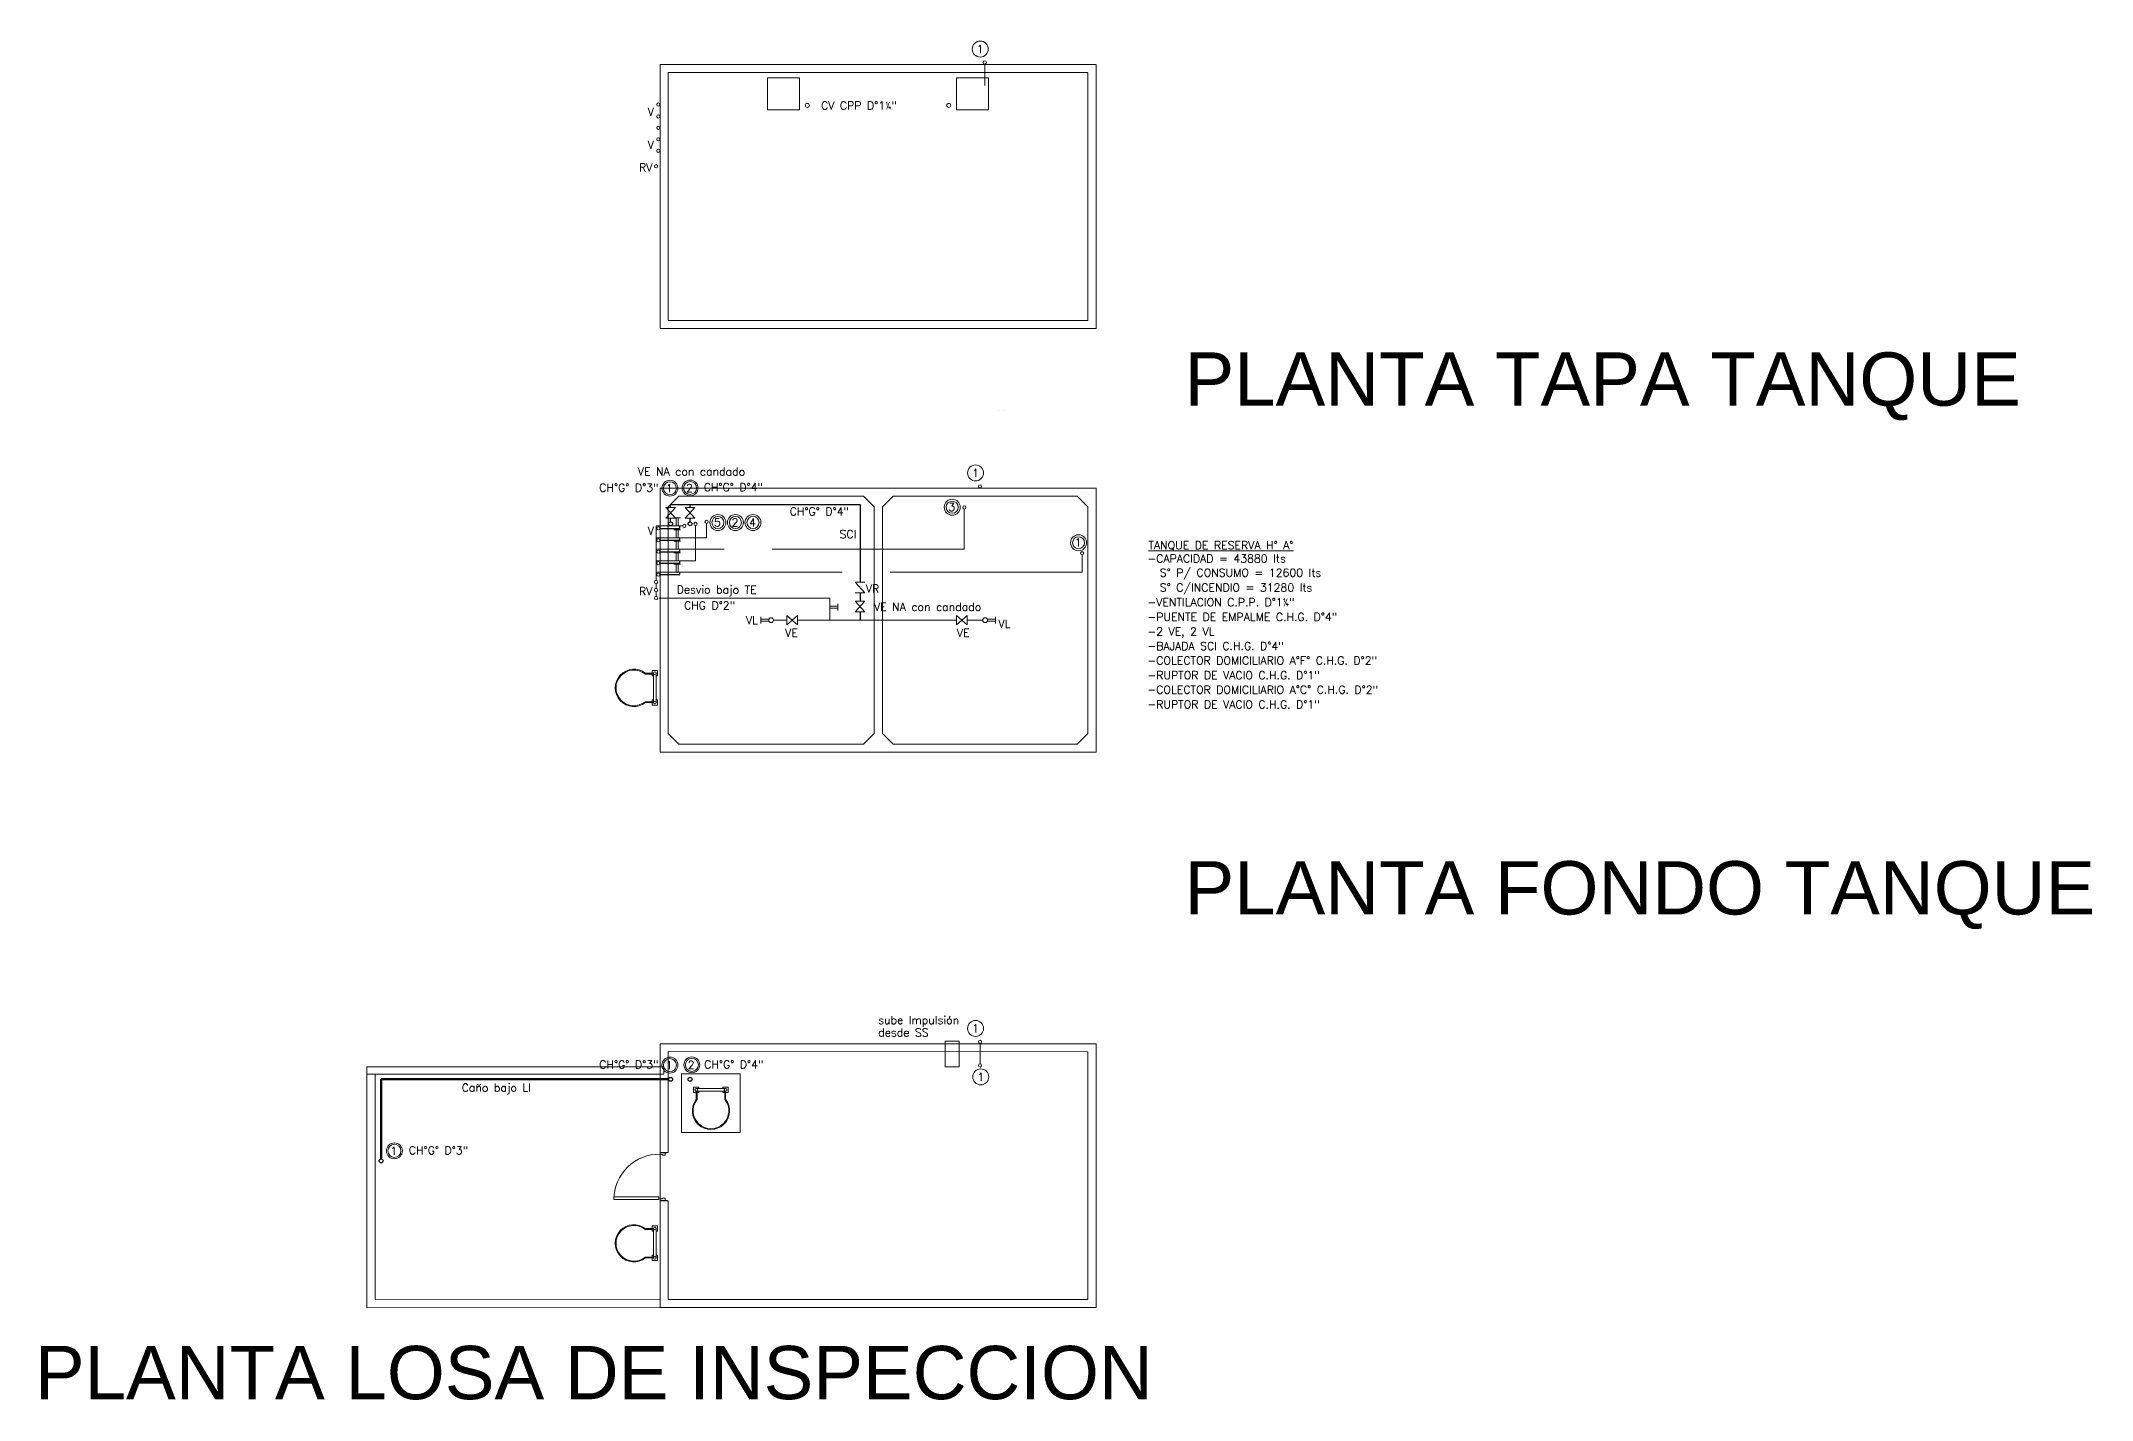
# Model space of a CAD drawing. Header units: millimetres. Extents: x 917 to 1168, y -421 to -23.
# Drawn here: x 1063.01 to 1101.46, y -92.29 to -66.81 of the extents above; entities that cross this region are included whole.
import ezdxf
from ezdxf.enums import TextEntityAlignment as Align

# ---------------------------------------------------------------- set-up
doc = ezdxf.new("R2010")
doc.units = ezdxf.units.MM
doc.header["$LTSCALE"] = 0.1
doc.linetypes.add('ACAD_ISO02W100', pattern=[15, 12, -3])
doc.linetypes.add('CONTINUA', pattern=[0])
doc.layers.get('0').update_dxf_attribs({"lineweight": 5})
for name, color, linetype, lineweight in [('00-Agua Fria', 5, 'ACAD_ISO02W100', 20), ('00-Texto AF', 7, 'Continuous', 18), ('00_Incendio_Cañeria', 1, 'Continuous', 30), ('00_Incendio_Montantes', 1, 'Continuous', 30), ('00_Incendio_Numeracion Montantes', 1, 'Continuous', 30), ('00_Incendio_Textos', 7, 'Continuous', 13), ('A-DETL-GENF', 7, 'Continuous', 5), ('A-DOOR', 7, 'Continuous', 5), ('A-WALL', 7, 'Continuous', 5), ('Incendio', 10, 'ACAD_ISO02W100', 35), ('Incendio - Texto', 11, 'Continuous', 18), ('Tanque Agua - Texto', 7, 'Continuous', 18), ('Ventilaciones - Agua', 70, 'Continuous', 30)]:
    doc.layers.add(name, color=color, linetype=linetype, lineweight=lineweight)
doc.layers.add('00-Ventilacion', color=3, linetype='Continuous')
doc.styles.add('Romans', font='romans.shx')
doc.styles.get("Standard").update_dxf_attribs({"font": 'arial.ttf'})

# ---------------------------------------------------------------- blocks, each defined once
blk = doc.blocks.new('T1-TE-2020')
at = {"color": 8, "lineweight": 5}
for p, q in [((4113.769, 1510.561), (4113.77, 1510.561)), ((4113.87, 1510.561), (4113.871, 1510.561)), ((4115.598, 1506.184), (4115.599, 1507.784)), ((4107.426, 1506.233), (4107.426, 1506.076)), ((4107.576, 1506.103), (4107.576, 1506.233)), ((4115.458, 1504.153), (4109.376, 1504.153))]:
    blk.add_line(p, q, dxfattribs=at)
at = {"color": 8}
blk.add_line((4115.6, 1507.905), (4115.601, 1509.103), dxfattribs=at)
for points in [[(4107.426, 1504.153), (4115.598, 1504.153), (4115.598, 1509.103), (4107.426, 1509.103)], [(4111.437, 1504.503), (4111.437, 1508.753), (4111.237, 1508.953), (4107.776, 1508.953), (4107.576, 1508.753), (4107.576, 1504.503), (4107.776, 1504.303), (4111.237, 1504.303)], [(4111.793, 1504.303), (4115.248, 1504.303), (4115.448, 1504.503), (4115.448, 1508.753), (4115.248, 1508.953), (4111.793, 1508.953), (4111.593, 1508.753), (4111.593, 1504.503)]]:
    blk.add_lwpolyline(points, close=True, dxfattribs=at)
blk = doc.blocks.new('LLP')
at = {"layer": '00-Agua Fria', "color": 0, "linetype": 'Continuous', "lineweight": 20}
for p, q in [((-1, 2.4), (1, 2.4)), ((-0.3, 2.4), (-0.3, 0)), ((0.3, 2.4), (0.3, 0))]:
    blk.add_line(p, q, dxfattribs=at)
blk = doc.blocks.new('Texto TE T2')
at = {"layer": 'Tanque Agua - Texto', "style": 'Romans'}
for s, p in [('%%UTANQUE DE RESERVA H° A°', (391.921, -75.827)), ('-CAPACIDAD = 43880 lts', (391.9, -76.077)), ('  S° P/ CONSUMO = 12600 lts', (391.928, -76.341)), ('  S° C/INCENDIO = 31280 lts', (391.928, -76.62)), ('-VENTILACION C.P.P. D°1¼"', (391.9, -76.896)), ('-PUENTE DE EMPALME C.H.G. D°4"', (391.9, -77.172)), ('-2 VE, 2 VL', (391.9, -77.443)), ('-BAJADA SCI C.H.G. D°4"', (391.9, -77.716)), ('-COLECTOR DOMICILIARIO A°F° C.H.G. D°2"', (391.9, -77.989)), ('-RUPTOR DE VACIO C.H.G. D°1"', (391.9, -78.264)), ('-COLECTOR DOMICILIARIO A°C° C.H.G. D°2"', (391.9, -78.535)), ('-RUPTOR DE VACIO C.H.G. D°1"', (391.9, -78.811))]:
    blk.add_text(s, height=0.15, dxfattribs=at).set_placement(p)
blk = doc.blocks.new('JW_Interior_Door_Fire_810_Single_1_0 - Puerta contra Incendio-1442120-MUN-2-TORRE- 5_ Piso __12_11_')
at = {"layer": 'A-DETL-GENF', "color": 8}
for p, q in [((-0.445, 0.027), (-0.403, 0.027)), ((-0.445, -0.065), (-0.445, 0.027)), ((-0.403, 0.027), (-0.403, -0.0235)), ((0.403, 0.027), (0.445, 0.027)), ((0.403, -0.0235), (0.403, 0.027)), ((0.445, 0.027), (0.445, -0.065)), ((-0.415, -0.065), (-0.445, -0.065)), ((-0.415, -0.0235), (-0.415, -0.065)), ((-0.403, -0.0235), (-0.415, -0.0235)), ((0.3762, -0.0918), (0.4272, -0.0918)), ((0.3762, -0.9328), (0.3762, -0.0918)), ((0.415, -0.0235), (0.403, -0.0235)), ((0.415, -0.065), (0.415, -0.0235)), ((0.445, -0.065), (0.415, -0.065)), ((0.4272, -0.0918), (0.4272, -0.9328)), ((0.4272, -0.9328), (0.3762, -0.9328))]:
    blk.add_line(p, q, dxfattribs=at)
blk.add_arc((0.4303, -0.0815), 0.8513, 178.88942, 269.79136, dxfattribs=at)
at = {"layer": 'A-DOOR', "color": 8, "lineweight": 18}
for p, q in [((-0.455, -0.065), (-0.455, 0.065)), ((-0.455, 0.065), (-0.445, 0.065)), ((-0.445, 0.065), (-0.445, 0.027)), ((0.445, 0.065), (0.455, 0.065)), ((0.445, 0.027), (0.445, 0.065)), ((0.455, 0.065), (0.455, -0.065)), ((-0.445, -0.065), (-0.455, -0.065)), ((0.455, -0.065), (0.445, -0.065))]:
    blk.add_line(p, q, dxfattribs=at)
blk = doc.blocks.new('1-losa Inspeccion Final')
at = {"color": 8, "lineweight": 18}
for p, q in [((848.74, -172.248), (848.477, -172.248)), ((848.477, -172.732), (848.477, -172.248)), ((848.74, -172.732), (848.74, -172.248)), ((837.636, -174.808), (837.634, -172.748)), ((837.793, -174.648), (837.791, -172.865)), ((848.477, -172.732), (848.74, -172.732)), ((843.266, -174.335), (843.286, -174.335)), ((837.636, -174.808), (837.637, -177.248)), ((837.793, -174.648), (837.794, -177.09)), ((843.136, -175.166), (843.136, -175.324)), ((843.266, -175.245), (843.286, -175.245)), ((843.136, -177.246), (837.637, -177.248)), ((843.136, -177.089), (837.794, -177.091)), ((844.936, -177.096), (851.158, -177.096)), ((851.168, -177.246), (845.086, -177.246))]:
    blk.add_line(p, q, dxfattribs=at)
for points in [[(843.136, -177.246), (851.308, -177.246), (851.308, -172.297), (843.136, -172.297)], [(837.634, -172.732), (843.207, -172.731), (843.207, -172.866), (837.634, -172.867)]]:
    blk.add_lwpolyline(points, close=True, dxfattribs=at)
for points in [[(843.286, -175.245), (843.286, -177.096), (851.158, -177.096), (851.158, -172.447), (843.286, -172.446), (843.286, -174.335)], [(843.864, -173.189), (843.864, -173.214), (843.764, -173.214), (843.764, -173.114), (843.864, -173.114), (843.864, -173.139)], [(844.364, -173.139), (843.814, -173.139)], [(843.814, -173.189), (844.364, -173.189)], [(844.314, -173.189), (844.314, -173.214), (844.414, -173.214), (844.414, -173.114), (844.314, -173.114), (844.314, -173.139)], [(843.011, -175.815), (842.986, -175.815), (842.986, -175.715), (843.086, -175.715), (843.086, -175.815), (843.061, -175.815)], [(843.011, -175.765), (843.011, -176.315)], [(843.061, -176.315), (843.061, -175.765)], [(843.011, -176.265), (842.986, -176.265), (842.986, -176.365), (843.086, -176.365), (843.086, -176.265), (843.061, -176.265)]]:
    blk.add_lwpolyline(points, dxfattribs=at)
at = {"color": 8, "linetype": 'Continuous', "lineweight": 18}
blk.add_lwpolyline([(843.539, -172.864), (844.639, -172.864), (844.639, -173.964), (843.539, -173.964)], close=True, dxfattribs=at)
for points in [[(844.364, -173.189), (844.364, -173.339, -2.060023), (843.814, -173.339), (843.814, -173.189)], [(844.349, -173.189), (844.349, -173.344, -2.100947), (843.829, -173.344), (843.829, -173.189)], [(843.011, -176.315), (842.861, -176.315, -2.060023), (842.861, -175.765), (843.011, -175.765)], [(843.011, -176.3), (842.855, -176.3, -2.100947), (842.855, -175.78), (843.011, -175.78)]]:
    blk.add_lwpolyline(points, format="xyb", dxfattribs=at)
at = {"color": 8, "lineweight": 18}
for centre in [(843.814, -173.164), (844.364, -173.164), (843.036, -175.765), (843.036, -176.315)]:
    blk.add_circle(centre, 0.025, dxfattribs=at)
at = {"color": 8, "lineweight": 18, "rotation": 270.0049562664576}
blk.add_blockref('JW_Interior_Door_Fire_810_Single_1_0 - Puerta contra Incendio-1442120-MUN-2-TORRE- 5_ Piso __12_11_', (843.201, -174.79), dxfattribs=at)

msp = doc.modelspace()

# ---------------------------------------------------------------- linework, layer by layer
at = {"color": 8, "lineweight": 5}
for points in [[(1074.615, -67.248), (1082.788, -67.248), (1082.788, -72.198), (1074.615, -72.198)], [(1074.765, -67.398), (1082.638, -67.398), (1082.638, -72.048), (1074.765, -72.048)]]:
    msp.add_lwpolyline(points, close=True, dxfattribs=at)
at = {"color": 8, "linetype": 'Continuous'}
for points in [[(1074.491, -79.215), (1074.341, -79.215, -2.060023), (1074.341, -78.665), (1074.491, -78.665)], [(1074.491, -79.2), (1074.335, -79.2, -2.100947), (1074.335, -78.68), (1074.491, -78.68)]]:
    msp.add_lwpolyline(points, format="xyb", dxfattribs=at)
at = {"color": 8}
for points in [[(1074.491, -78.715), (1074.466, -78.715), (1074.466, -78.615), (1074.566, -78.615), (1074.566, -78.715), (1074.541, -78.715)], [(1074.491, -78.665), (1074.491, -79.215)], [(1074.541, -79.215), (1074.541, -78.665)], [(1074.491, -79.165), (1074.466, -79.165), (1074.466, -79.265), (1074.566, -79.265), (1074.566, -79.165), (1074.541, -79.165)]]:
    msp.add_lwpolyline(points, dxfattribs=at)
for centre in [(1074.516, -78.665), (1074.516, -79.215)]:
    msp.add_circle(centre, 0.025, dxfattribs=at)
at = {"layer": '00-Agua Fria', "linetype": 'ACAD_ISO02W100'}
for p, q in [((1074.54, -77.081), (1074.54, -76.981)), ((1074.54, -77.231), (1074.54, -77.131))]:
    msp.add_line(p, q, dxfattribs=at)
at = {"layer": '00-Agua Fria', "ltscale": 3}
for p, q in [((1076.991, -77.76), (1077.191, -77.58)), ((1080.375, -77.761), (1080.175, -77.581))]:
    msp.add_line(p, q, dxfattribs=at)
at = {"layer": '00-Agua Fria', "linetype": 'Continuous'}
for points in [[(1080.703, -67.241), (1080.703, -67.645)], [(1080.614, -85.991), (1080.614, -85.608)]]:
    msp.add_lwpolyline(points, dxfattribs=at)
at = {"layer": '00-Agua Fria', "linetype": 'CONTINUA'}
for points in [[(1077.229, -67.499), (1077.229, -68.099), (1076.629, -68.099), (1076.629, -67.499)], [(1080.175, -67.499), (1080.175, -68.099), (1080.775, -68.099), (1080.775, -67.499)]]:
    msp.add_lwpolyline(points, close=True, dxfattribs=at)
at = {"layer": '00-Agua Fria', "ltscale": 3}
for points in [[(1080.319, -75.586), (1080.319, -76.341)], [(1074.54, -76.926), (1074.54, -75.903)], [(1075.041, -75.903), (1074.54, -75.903)], [(1075.487, -76.126), (1074.54, -76.126)], [(1075.279, -75.895), (1075.279, -76.555)], [(1075.487, -75.856), (1075.487, -76.126)], [(1080.319, -76.341), (1074.54, -76.341)], [(1082.528, -76.445), (1082.528, -76.77)], [(1075.279, -76.555), (1074.54, -76.555)], [(1082.528, -76.77), (1074.54, -76.77)], [(1074.6, -77.256), (1077.797, -77.255), (1077.798, -77.67)], [(1076.991, -77.671), (1076.741, -77.671)], [(1076.991, -77.76), (1076.991, -77.58), (1077.191, -77.76), (1077.191, -77.58)], [(1077.091, -77.671), (1077.088, -77.671)], [(1080.175, -77.671), (1077.191, -77.67)], [(1080.375, -77.761), (1080.375, -77.581), (1080.175, -77.761), (1080.175, -77.581)], [(1080.275, -77.671), (1080.275, -77.671)], [(1080.665, -77.671), (1080.375, -77.671)]]:
    msp.add_lwpolyline(points, dxfattribs=at)
at = {"layer": '00-Agua Fria', "linetype": 'CONTINUA', "lineweight": 20}
for centre, radius in [((1080.618, -66.96), 0.15), ((1080.703, -67.211), 0.03), ((1080.529, -74.91), 0.15), ((1080.614, -75.161), 0.03), ((1075.699, -75.839), 0.15), ((1075.699, -75.839), 0.113), ((1076.028, -75.839), 0.15), ((1076.028, -75.839), 0.113), ((1076.357, -75.839), 0.15), ((1076.357, -75.839), 0.113), ((1080.092, -75.553), 0.15), ((1080.092, -75.553), 0.113), ((1080.319, -75.556), 0.03), ((1075.071, -75.903), 0.03), ((1075.279, -75.865), 0.03), ((1075.487, -75.826), 0.03), ((1082.461, -76.218), 0.15), ((1082.461, -76.218), 0.113), ((1082.528, -76.415), 0.03), ((1074.54, -76.956), 0.03), ((1074.54, -77.256), 0.03), ((1076.696, -77.671), 0.045), ((1080.71, -77.671), 0.045), ((1080.529, -85.327), 0.15), ((1080.614, -85.578), 0.03), ((1080.628, -86.235), 0.15), ((1080.614, -86.021), 0.03)]:
    msp.add_circle(centre, radius, dxfattribs=at)
at = {"layer": '00_Incendio_Cañeria', "lineweight": 50}
for points in [[(1069.385, -87.773), (1069.385, -86.281)], [(1074.775, -86.281), (1069.385, -86.281)]]:
    msp.add_lwpolyline(points, dxfattribs=at)
at = {"layer": '00_Incendio_Montantes', "lineweight": 20, "ltscale": 3}
msp.add_line((1078.274, -77.314), (1078.454, -77.514), dxfattribs=at)
at = {"layer": '00_Incendio_Montantes'}
for points in [[(1074.812, -75.56), (1074.812, -75.499), (1078.364, -75.499)], [(1075.178, -75.558), (1075.178, -75.499)], [(1078.364, -75.499), (1078.364, -76.959)], [(1074.812, -75.827), (1074.812, -75.76)], [(1075.178, -75.827), (1075.178, -75.758)], [(1078.364, -77.159), (1078.364, -77.314)], [(1078.364, -77.514), (1078.364, -77.669)]]:
    msp.add_lwpolyline(points, dxfattribs=at)
at = {"layer": '00_Incendio_Montantes', "lineweight": 20, "ltscale": 3}
for points in [[(1078.274, -77.159), (1078.454, -77.159), (1078.274, -76.959), (1078.454, -76.959)], [(1078.274, -77.314), (1078.454, -77.314), (1078.274, -77.514), (1078.454, -77.514)]]:
    msp.add_lwpolyline(points, dxfattribs=at)
at = {"layer": '00_Incendio_Montantes', "lineweight": 25}
for centre in [(1074.812, -75.864), (1075.178, -75.864), (1074.812, -86.281), (1075.178, -86.281), (1069.385, -87.81)]:
    msp.add_circle(centre, 0.037, dxfattribs=at)
at = {"layer": '00_Incendio_Numeracion Montantes', "lineweight": 20}
for centre, radius in [((1074.8, -75.196), 0.149), ((1074.8, -75.196), 0.122), ((1075.178, -75.192), 0.149), ((1075.178, -75.192), 0.122), ((1074.8, -86.014), 0.149), ((1074.8, -86.014), 0.122), ((1075.211, -86.01), 0.149), ((1075.211, -86.01), 0.122), ((1069.634, -87.622), 0.149), ((1069.634, -87.622), 0.122)]:
    msp.add_circle(centre, radius, dxfattribs=at)
at = {"layer": 'A-WALL', "color": 2, "lineweight": 25}
msp.add_line((1074.615, -88.262), (1074.615, -88.262), dxfattribs=at)
at = {"layer": 'Incendio', "linetype": 'Continuous', "lineweight": 20, "ltscale": 3}
for p, q in [((1074.722, -75.76), (1074.902, -75.56)), ((1075.088, -75.758), (1075.268, -75.558))]:
    msp.add_line(p, q, dxfattribs=at)
for points in [[(1074.722, -75.76), (1074.902, -75.76), (1074.722, -75.56), (1074.902, -75.56)], [(1075.088, -75.758), (1075.268, -75.758), (1075.088, -75.558), (1075.268, -75.558)]]:
    msp.add_lwpolyline(points, dxfattribs=at)
at = {"layer": 'Ventilaciones - Agua', "lineweight": 25}
for points in [[(1074.612, -75.949), (1074.983, -75.949), (1074.983, -75.903)], [(1074.615, -76.172), (1074.983, -76.172), (1074.983, -76.126)], [(1074.615, -76.386), (1074.983, -76.386), (1074.983, -76.341)], [(1074.615, -76.601), (1074.983, -76.601), (1074.983, -76.555)], [(1074.615, -76.816), (1074.983, -76.816), (1074.983, -76.77)]]:
    msp.add_lwpolyline(points, dxfattribs=at)
at = {"layer": 'Ventilaciones - Agua', "lineweight": 20}
for centre, radius in [((1074.582, -68.001), 0.03), ((1077.376, -68.016), 0.0375), ((1080.028, -68.016), 0.0375), ((1074.582, -68.224), 0.03), ((1074.582, -68.438), 0.03), ((1074.582, -68.653), 0.03), ((1074.54, -69.158), 0.03), ((1074.582, -68.868), 0.03), ((1074.582, -75.949), 0.03), ((1074.582, -76.172), 0.03), ((1074.582, -76.386), 0.03), ((1074.582, -76.601), 0.03), ((1074.582, -76.816), 0.03), ((1074.54, -77.106), 0.03)]:
    msp.add_circle(centre, radius, dxfattribs=at)

# ---------------------------------------------------------------- block references
at = {"color": 8}
msp.add_blockref('T1-TE-2020', (-3032.81, -1584.299), dxfattribs=at)
at = {"color": 2, "linetype": 'CONTINUA', "lineweight": 13}
msp.add_blockref('1-losa Inspeccion Final', (231.48, 86.684), dxfattribs=at)
at = {"layer": '00-Agua Fria', "xscale": -0.0625, "yscale": 0.0625, "zscale": 0.0625}
for p in [(1074.934, -75.903), (1074.934, -76.126), (1074.934, -76.341), (1074.934, -76.555), (1074.934, -76.77)]:
    msp.add_blockref('LLP', p, dxfattribs=at)
at = {"layer": '00-Agua Fria', "yscale": 0.0625, "zscale": 0.0625}
for p, xscale, rotation in [((1076.651, -77.671), 0.0625, 90), ((1077.797, -77.427), 0.0625, 269.9999999999798), ((1080.755, -77.671), -0.0625, 270.0000000000202)]:
    msp.add_blockref('LLP', p, dxfattribs=dict(at, xscale=xscale, rotation=rotation))
at = {"layer": '00-Ventilacion', "color": 6, "lineweight": 5}
msp.add_blockref('Texto TE T2', (691.85, -0.514), dxfattribs=at)

# ---------------------------------------------------------------- texts
at = {"color": 8, "char_height": 1, "attachment_point": 1}
for s, insert in [('PLANTA TAPA TANQUE', (1084.447, -72.649)), ('PLANTA FONDO TANQUE', (1084.447, -82.19)), ('PLANTA LOSA DE INSPECCION', (1062.894, -91.28))]:
    msp.add_mtext_dynamic_manual_height_columns(s, width=25.75024, gutter_width=12.5, heights=[0], dxfattribs=dict(at, insert=insert))
at = {"layer": '00-Texto AF', "style": 'Romans'}
for s, rotation, p in [('1', 360, (1080.618, -66.96)), ('1', 360, (1080.529, -74.91)), ('1', 360, (1080.529, -85.327)), ('Caño bajo LI', 0, (1071.545, -86.437)), ('1', 360, (1080.628, -86.235))]:
    msp.add_text(s, height=0.15, rotation=rotation, dxfattribs=at).set_placement(p, align=Align.MIDDLE_CENTER)
for s, p in [('CV CPP D°1¼"', (1078.343, -68.02)), ('V', (1074.442, -68.139)), ('V', (1074.442, -68.759)), ('RV', (1074.346, -69.18)), ('V', (1074.442, -75.993)), ('RV', (1074.346, -77.128)), ('VL', (1076.337, -77.672)), ('VL', (1081.072, -77.738)), ('VE', (1077.079, -77.911)), ('VE', (1080.299, -77.905))]:
    msp.add_text(s, height=0.15, dxfattribs=at).set_placement(p, align=Align.MIDDLE_CENTER)
for s, p in [('3', (1080.018, -75.624)), ('5', (1075.625, -75.911)), ('2', (1075.955, -75.911)), ('4', (1076.284, -75.911)), ('1', (1082.388, -76.289))]:
    msp.add_text(s, height=0.15, rotation=360, dxfattribs=at).set_placement(p)
at = {"layer": '00-Texto AF', "color": 7, "style": 'Romans'}
for s, p in [('SCI', (1078.138, -76.058)), ('VR', (1078.599, -77.079))]:
    msp.add_text(s, height=0.15, dxfattribs=at).set_placement(p, align=Align.MIDDLE_CENTER)
at = {"layer": '00-Texto AF', "style": 'Romans'}
for s, p in [('CHG D°2"', (1075.065, -77.469)), ('sube Impulsión', (1078.705, -85.244)), ('desde SS', (1078.705, -85.478))]:
    msp.add_text(s, height=0.15, dxfattribs=at).set_placement(p)
at = {"layer": '00-Texto AF', "insert": (1075.675, -77.222), "char_height": 0.15, "width": 1.87137, "attachment_point": 8, "rotation": 359.779, "style": 'Romans'}
msp.add_mtext('\\A1;Desvio bajo TE', dxfattribs=at)
at = {"layer": '00_Incendio_Textos', "lineweight": 18, "char_height": 0.15, "attachment_point": 3}
for s, insert in [('\\A1;{\\Fromans|c0;CH°G° D°3\\H1x;"}', (1074.586, -75.111)), ('\\A1;{\\Fromans|c0;CH°G° D°4"}', (1076.545, -75.102)), ('\\A1;{\\Fromans|c0;CH°G° D°4"}', (1078.157, -75.556)), ('\\A1;{\\Fromans|c0;CH°G° D°3\\H1x;"}', (1074.586, -85.929)), ('\\A1;{\\Fromans|c0;CH°G° D°4"}', (1076.554, -85.926)), ('\\A1;{\\Fromans|c0;CH°G° D°3\\H1x;"}', (1071.017, -87.538))]:
    msp.add_mtext_dynamic_manual_height_columns(s, width=1.33303, gutter_width=12.5, heights=[0], dxfattribs=dict(at, insert=insert))
at = {"layer": '00_Incendio_Textos', "color": 7, "style": 'Romans', "flags": 8}
for tag, p in [('1', (1074.788, -75.196)), ('2', (1075.166, -75.192)), ('1', (1074.788, -86.014)), ('2', (1075.198, -86.01)), ('1', (1069.622, -87.622))]:
    msp.add_attdef(tag, text='1', height=0.15, dxfattribs=at).set_placement(p, align=Align.MIDDLE_CENTER)
at = {"layer": 'Incendio - Texto', "color": 7, "style": 'Romans'}
for p in [(1075.204, -74.884), (1079.631, -77.421)]:
    msp.add_text('VE NA con candado', height=0.15, dxfattribs=at).set_placement(p, align=Align.MIDDLE_CENTER)

doc.saveas('drawing.dxf')
